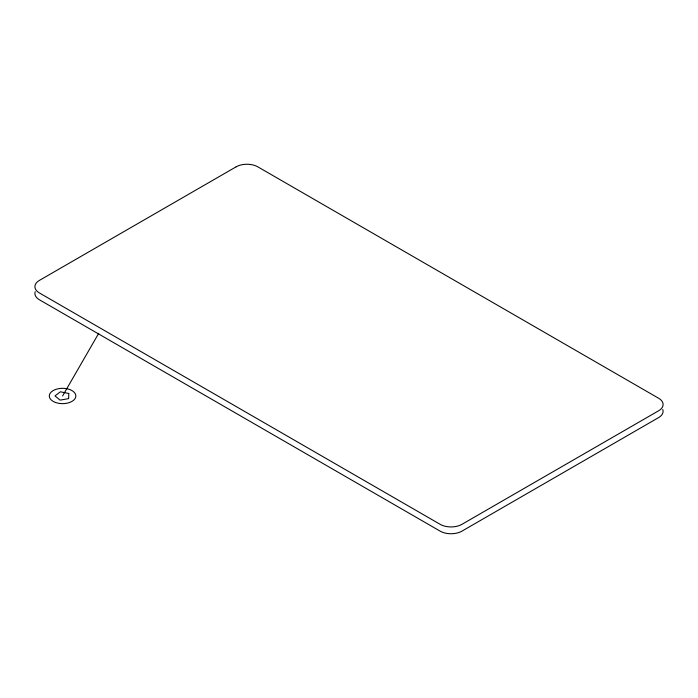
<?xml version="1.0" encoding="UTF-8"?>
<svg xmlns="http://www.w3.org/2000/svg" width="698" height="698" viewBox="0 0 698 698"><rect width="100%" height="100%" fill="white"/><g stroke="black" fill="none" stroke-linecap="round" stroke-linejoin="round"><path stroke-width="1.05" d="M62.576 395.984L98.741 333.278M35.223 291.668A15.373 8.873 0 0 0 39.402 299.765L440.176 531.152A15.373 8.873 0 0 0 461.919 531.152L658.598 417.596A15.373 8.873 0 0 0 662.777 409.508M68.788 393.48L68.622 398.628L60.089 400.12L54.994 395.897L60.377 391.796L68.788 393.48M236.081 166.848L39.402 280.404A15.373 8.873 0 0 0 39.402 292.951L440.176 524.338A15.373 8.873 0 0 0 461.919 524.338L658.598 410.79A15.373 8.873 0 0 0 658.598 398.235L257.824 166.848A15.373 8.873 0 0 0 236.081 166.848M55.474 402.458A13.271 7.661 0 0 0 75.838 396.298A13.271 7.661 0 0 0 56.416 389.196A13.271 7.661 0 0 0 55.474 402.458"/></g></svg>
